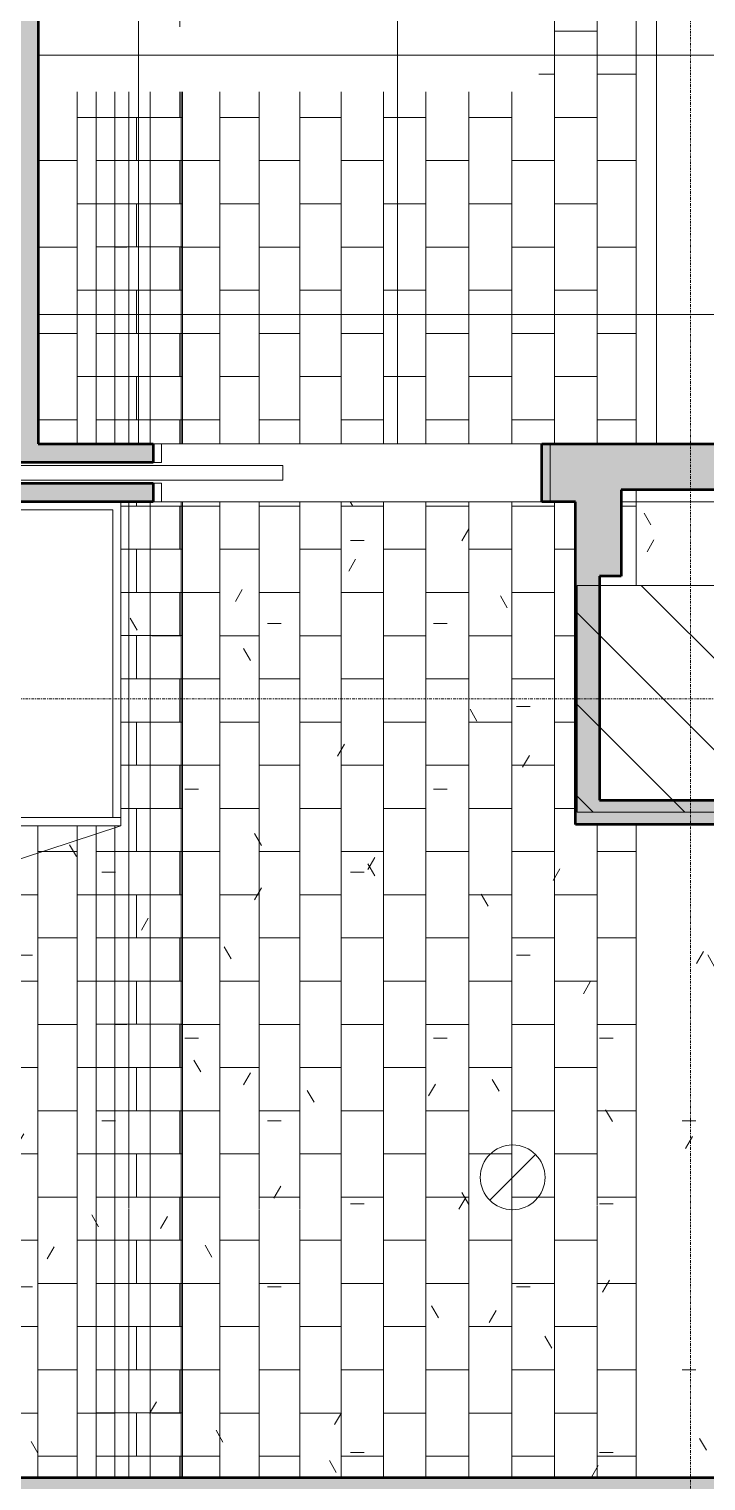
# Model space of a CAD drawing. Header units: inches. Extents: x -956 to 966, y -1111 to 895.
# Drawn here: x 553.9 to 616.6, y -48.7 to 85.8 of the extents above; entities that cross this region are included whole.
import ezdxf

# ---------------------------------------------------------------- set-up
doc = ezdxf.new("R2010")
doc.units = ezdxf.units.IN
doc.header["$MEASUREMENT"] = 0
doc.linetypes.add('Grid Line 1_4_', pattern=[0.4375, 0.25, -0.0625, 0.0625, -0.0625])
for name, color, linetype, lineweight in [('A-CLNG', 13, 'Continuous', 13), ('A-CLNG-PATT', 13, 'Continuous', 13), ('A-DOOR', 31, 'Continuous', 13), ('A-DOOR-FRAM', 31, 'Continuous', 20), ('A-WALL-PATT', 111, 'Continuous', 13), ('E-LITE-EQPM', 33, 'Continuous', 9), ('I-WALL', 2, 'Continuous', 13), ('Q-CASE', 31, 'Continuous', 9), ('S-COLS', 52, 'Continuous', 13), ('S-GRID', 1, 'Continuous', 9)]:
    doc.layers.add(name, color=color, linetype=linetype, lineweight=lineweight)

# ---------------------------------------------------------------- blocks, each defined once
blk = doc.blocks.new('Single-Pocket - 36_ x96_-4614897-7TH FLOOR TELECOM OVERHEAD ROUTING PLAN')
at = {"layer": 'A-DOOR', "color": 53, "lineweight": 20}
for p, q in [((-42, 0.69), (-42, -0.69)), ((-6, 0.69), (-42, 0.69)), ((-6, -0.69), (-6, 0.69)), ((-42, -0.69), (-6, -0.69))]:
    blk.add_line(p, q, dxfattribs=at)
at = {"layer": 'A-DOOR-FRAM', "color": 53}
for p, q in [((-18.04, 0.96), (-18.04, 2.69)), ((-18.04, 2.69), (-17.25, 2.69)), ((-17.25, 2.69), (-17.25, 0.96)), ((18, -2.69), (18, 2.69)), ((18, 2.69), (18.75, 2.69)), ((18.75, 2.69), (18.75, -2.69)), ((-17.25, 0.96), (-18.04, 0.96)), ((-18, -2.69), (-18, -0.96)), ((-18, -0.96), (-17.25, -0.96)), ((-17.25, -0.96), (-17.25, -2.69)), ((-17.25, -2.69), (-18, -2.69)), ((18.75, -2.69), (18, -2.69))]:
    blk.add_line(p, q, dxfattribs=at)
blk = doc.blocks.new('Generic Model Wood Closet - 2_-6__ x 4_-1 1_2__-4911400-7TH FLOOR TELECOM OVERHEAD ROUTING PLAN')
at = {"layer": 'Q-CASE', "color": 9}
for p, q in [((-24.75, -15), (-24.75, 15)), ((-24.75, 15), (24.75, 15)), ((24.75, 15), (24.75, -15)), ((-24, -14.25), (-24, 14.25)), ((-24, 14.25), (24, 14.25)), ((24, 14.25), (24, -14.25)), ((24, -14.25), (-24, -14.25)), ((-24.75, -15), (-1.25, -22.76)), ((24.75, -15), (-24.75, -15)), ((24.75, -15), (1.25, -22.76))]:
    blk.add_line(p, q, dxfattribs=at)
at = {"layer": 'Q-CASE', "color": 53, "lineweight": 20}
for p, q in [((-24.75, 15), (-24.75, -14.25)), ((24.75, -14.25), (24.75, 15)), ((-24, 14.25), (24, 14.25)), ((-24, -14.25), (-24, 14.25)), ((24, 14.25), (24, -14.25)), ((-24.75, -14.25), (-24.75, -15)), ((0, -14.25), (-24.75, -14.25)), ((-24.75, -14.25), (-24, -14.25)), ((0, -14.25), (0, -15)), ((24.75, -14.25), (0, -14.25)), ((0, -15), (0, -14.25)), ((24, -14.25), (24.75, -14.25)), ((24.75, -15), (24.75, -14.25)), ((-24.75, -15), (0, -15)), ((0, -15), (24.75, -15))]:
    blk.add_line(p, q, dxfattribs=at)
at = {"layer": 'Q-CASE', "color": 9}
for centre, start, end in [((-24.75, -15), 341.7252, 0), ((24.75, -15), 180, 198.2748)]:
    blk.add_arc(centre, 24.75, start, end, dxfattribs=at)
blk = doc.blocks.new('FP_1_65-7TH FLOOR TELECOM OVERHEAD ROUTING PLAN')
at = {"layer": 'A-CLNG-PATT', "color": 50}
for p, q in [((614.6, 47.38), (614.6, 239.32)), ((618.55, 47.38), (618.55, 239.32)), ((614.6, 85.61), (618.55, 85.61)), ((613.13, 81.61), (614.6, 81.61)), ((618.55, 81.61), (622.09, 81.61)), ((580.02, 47.38), (580.02, 79.99)), ((583.58, 47.38), (583.58, 79.99)), ((587.24, 47.38), (587.24, 79.99)), ((591, 47.38), (591, 79.99)), ((594.84, 47.38), (594.84, 79.99)), ((598.74, 47.38), (598.74, 79.99)), ((602.68, 47.38), (602.68, 79.99)), ((606.65, 47.38), (606.65, 79.99)), ((610.63, 47.38), (610.63, 79.99)), ((577.3, 77.61), (580.02, 77.61)), ((583.58, 77.61), (587.24, 77.61)), ((591, 77.61), (594.84, 77.61)), ((598.74, 77.61), (602.68, 77.61)), ((606.65, 77.61), (610.63, 77.61)), ((614.6, 77.61), (618.55, 77.61)), ((580.02, 73.61), (580.15, 73.61)), ((580.15, 73.61), (583.58, 73.61)), ((587.24, 73.61), (591, 73.61)), ((594.84, 73.61), (598.74, 73.61)), ((602.68, 73.61), (606.65, 73.61)), ((610.63, 73.61), (614.6, 73.61)), ((618.55, 73.61), (622.09, 73.61)), ((577.3, 69.61), (580.02, 69.61)), ((583.58, 69.61), (587.24, 69.61)), ((591, 69.61), (594.84, 69.61)), ((598.74, 69.61), (602.68, 69.61)), ((606.65, 69.61), (610.63, 69.61)), ((614.6, 69.61), (618.55, 69.61)), ((580.02, 65.61), (580.15, 65.61)), ((580.15, 65.61), (583.58, 65.61)), ((587.24, 65.61), (591, 65.61)), ((594.84, 65.61), (598.74, 65.61)), ((602.68, 65.61), (606.65, 65.61)), ((610.63, 65.61), (614.6, 65.61)), ((618.55, 65.61), (622.09, 65.61)), ((577.3, 61.61), (580.02, 61.61)), ((583.58, 61.61), (587.24, 61.61)), ((591, 61.61), (594.84, 61.61)), ((598.74, 61.61), (602.68, 61.61)), ((606.65, 61.61), (610.63, 61.61)), ((614.6, 61.61), (618.55, 61.61)), ((580.02, 57.61), (580.15, 57.61)), ((580.15, 57.61), (583.58, 57.61)), ((587.24, 57.61), (591, 57.61)), ((594.84, 57.61), (598.74, 57.61)), ((602.68, 57.61), (606.65, 57.61)), ((610.63, 57.61), (614.6, 57.61)), ((618.55, 57.61), (622.09, 57.61)), ((577.3, 53.61), (580.02, 53.61)), ((583.58, 53.61), (587.24, 53.61)), ((591, 53.61), (594.84, 53.61)), ((598.74, 53.61), (602.68, 53.61)), ((606.65, 53.61), (610.63, 53.61)), ((614.6, 53.61), (618.55, 53.61)), ((580.02, 49.61), (580.15, 49.61)), ((580.15, 49.61), (583.58, 49.61)), ((587.24, 49.61), (591, 49.61)), ((594.84, 49.61), (598.74, 49.61)), ((602.68, 49.61), (606.65, 49.61)), ((610.63, 49.61), (614.6, 49.61)), ((618.55, 49.61), (622.09, 49.61)), ((580.02, -48.37), (580.02, 42.01)), ((583.58, -48.37), (583.58, 42.01)), ((587.24, -23.52), (587.24, 42.01)), ((591, -23.52), (591, 42.01)), ((594.84, -23.53), (594.84, 42.01)), ((598.74, -23.54), (598.74, 42.01)), ((602.68, -17.66), (602.68, 42.01)), ((606.65, -17.66), (606.65, 42.01)), ((610.63, -17.57), (610.63, 42.01)), ((614.6, -17.95), (614.6, 42.01)), ((580.02, 41.61), (580.15, 41.61)), ((580.15, 41.61), (583.58, 41.61)), ((587.24, 41.61), (591, 41.61)), ((594.84, 41.61), (598.74, 41.61)), ((602.68, 41.61), (606.65, 41.61)), ((610.63, 41.61), (614.6, 41.61)), ((620.77, 41.61), (622.09, 41.61)), ((577.3, 37.61), (580.02, 37.61)), ((583.58, 37.61), (587.24, 37.61)), ((591, 37.61), (594.84, 37.61)), ((598.74, 37.61), (602.68, 37.61)), ((606.65, 37.61), (610.63, 37.61)), ((614.6, 37.61), (616.52, 37.61)), ((580.02, 33.61), (580.15, 33.61)), ((580.15, 33.61), (583.58, 33.61)), ((587.24, 33.61), (591, 33.61)), ((594.84, 33.61), (598.74, 33.61)), ((602.68, 33.61), (606.65, 33.61)), ((610.63, 33.61), (614.6, 33.61)), ((577.3, 29.61), (580.02, 29.61)), ((583.58, 29.61), (587.24, 29.61)), ((591, 29.61), (594.84, 29.61)), ((598.74, 29.61), (602.68, 29.61)), ((606.65, 29.61), (610.63, 29.61)), ((614.6, 29.61), (616.52, 29.61)), ((580.02, 25.61), (580.15, 25.61)), ((580.15, 25.61), (583.58, 25.61)), ((587.24, 25.61), (591, 25.61)), ((594.84, 25.61), (598.74, 25.61)), ((602.68, 25.61), (606.65, 25.61)), ((610.63, 25.61), (614.6, 25.61)), ((577.3, 21.61), (580.02, 21.61)), ((583.58, 21.61), (587.24, 21.61)), ((591, 21.61), (594.84, 21.61)), ((598.74, 21.61), (602.68, 21.61)), ((606.65, 21.61), (610.63, 21.61)), ((614.6, 21.61), (616.52, 21.61)), ((580.02, 17.61), (580.15, 17.61)), ((580.15, 17.61), (583.58, 17.61)), ((587.24, 17.61), (591, 17.61)), ((594.84, 17.61), (598.74, 17.61)), ((602.68, 17.61), (606.65, 17.61)), ((610.63, 17.61), (614.6, 17.61)), ((577.3, 13.61), (580.02, 13.61)), ((583.58, 13.61), (587.24, 13.61)), ((591, 13.61), (594.84, 13.61)), ((598.74, 13.61), (602.68, 13.61)), ((606.65, 13.61), (610.63, 13.61)), ((614.6, 13.61), (616.52, 13.61)), ((618.55, -17.93), (618.55, 12.13)), ((580.02, 9.61), (580.15, 9.61)), ((580.15, 9.61), (583.58, 9.61)), ((587.24, 9.61), (591, 9.61)), ((594.84, 9.61), (598.74, 9.61)), ((602.68, 9.61), (606.65, 9.61)), ((610.63, 9.61), (614.6, 9.61)), ((618.55, 9.61), (622.09, 9.61)), ((577.3, 5.61), (580.02, 5.61)), ((583.58, 5.61), (587.24, 5.61)), ((591, 5.61), (594.84, 5.61)), ((598.74, 5.61), (602.68, 5.61)), ((606.65, 5.61), (610.63, 5.61)), ((614.6, 5.61), (618.55, 5.61)), ((580.02, 1.61), (580.15, 1.61)), ((580.15, 1.61), (583.58, 1.61)), ((587.24, 1.61), (591, 1.61)), ((594.84, 1.61), (598.74, 1.61)), ((602.68, 1.61), (606.65, 1.61)), ((610.63, 1.61), (614.6, 1.61)), ((618.55, 1.61), (622.09, 1.61)), ((577.3, -2.39), (580.02, -2.39)), ((583.58, -2.39), (587.24, -2.39)), ((591, -2.39), (594.84, -2.39)), ((598.74, -2.39), (602.68, -2.39)), ((606.65, -2.39), (610.63, -2.39)), ((614.6, -2.39), (618.55, -2.39)), ((580.02, -6.39), (580.15, -6.39)), ((580.15, -6.39), (583.58, -6.39)), ((587.24, -6.39), (591, -6.39)), ((594.84, -6.39), (598.74, -6.39)), ((602.68, -6.39), (606.65, -6.39)), ((610.63, -6.39), (614.6, -6.39)), ((618.55, -6.39), (622.09, -6.39)), ((577.3, -10.39), (580.02, -10.39)), ((583.58, -10.39), (587.24, -10.39)), ((591, -10.39), (594.84, -10.39)), ((598.74, -10.39), (602.68, -10.39)), ((606.65, -10.39), (610.63, -10.39)), ((614.6, -10.39), (618.55, -10.39)), ((580.02, -14.39), (580.15, -14.39)), ((580.15, -14.39), (583.58, -14.39)), ((587.24, -14.39), (591, -14.39)), ((594.84, -14.39), (598.74, -14.39)), ((602.68, -14.39), (606.65, -14.39)), ((610.63, -14.39), (614.6, -14.39)), ((618.55, -14.39), (622.09, -14.39)), ((577.3, -18.39), (580.02, -18.39)), ((583.58, -18.39), (587.24, -18.39)), ((591, -18.39), (594.84, -18.39)), ((598.74, -18.39), (602.68, -18.39)), ((602.68, -23.42), (602.68, -17.7)), ((606.65, -17.96), (606.65, -17.68)), ((606.65, -19.04), (606.65, -17.98)), ((606.65, -18.39), (608.65, -18.39)), ((614.6, -18.42), (614.6, -17.96)), ((614.6, -18.39), (618.55, -18.39)), ((614.6, -19.04), (614.6, -18.44)), ((618.55, -23.15), (618.55, -17.96)), ((606.65, -19.76), (606.65, -19.06)), ((606.65, -20.54), (606.65, -19.78)), ((614.6, -19.78), (614.6, -19.07)), ((614.6, -20.56), (614.6, -19.79)), ((606.65, -21.32), (606.65, -20.56)), ((606.65, -22.04), (606.65, -21.33)), ((614.6, -21.33), (614.6, -20.57)), ((614.6, -22.06), (614.6, -21.35)), ((580.02, -22.39), (580.15, -22.39)), ((580.15, -22.39), (583.58, -22.39)), ((587.24, -22.39), (591, -22.39)), ((594.84, -22.39), (598.74, -22.39)), ((602.68, -22.39), (606.65, -22.39)), ((606.65, -22.66), (606.65, -22.06)), ((606.65, -23.13), (606.65, -22.68)), ((613.05, -22.39), (614.6, -22.39)), ((614.6, -22.68), (614.6, -22.07)), ((614.6, -23.15), (614.6, -22.69)), ((618.55, -22.39), (622.09, -22.39)), ((587.24, -48.37), (587.24, -23.56)), ((591, -48.37), (591, -23.56)), ((594.84, -48.37), (594.84, -23.56)), ((598.74, -48.37), (598.74, -23.56)), ((602.68, -23.54), (602.68, -23.45)), ((602.68, -48.37), (602.68, -23.56)), ((606.65, -23.44), (606.65, -23.15)), ((606.65, -23.55), (606.65, -23.45)), ((606.65, -48.37), (606.65, -23.56)), ((610.63, -48.37), (610.63, -23.57)), ((614.6, -48.37), (614.6, -23.17)), ((618.55, -48.37), (618.55, -23.19)), ((577.3, -26.39), (580.02, -26.39)), ((583.58, -26.39), (587.24, -26.39)), ((591, -26.39), (594.84, -26.39)), ((598.74, -26.39), (602.68, -26.39)), ((606.65, -26.39), (610.63, -26.39)), ((614.6, -26.39), (618.55, -26.39)), ((580.02, -30.39), (580.15, -30.39)), ((580.15, -30.39), (583.58, -30.39)), ((587.24, -30.39), (591, -30.39)), ((594.84, -30.39), (598.74, -30.39)), ((602.68, -30.39), (606.65, -30.39)), ((610.63, -30.39), (614.6, -30.39)), ((618.55, -30.39), (622.09, -30.39)), ((577.3, -34.39), (580.02, -34.39)), ((583.58, -34.39), (587.24, -34.39)), ((591, -34.39), (594.84, -34.39)), ((598.74, -34.39), (602.68, -34.39)), ((606.65, -34.39), (610.63, -34.39)), ((614.6, -34.39), (618.55, -34.39)), ((580.02, -38.39), (580.15, -38.39)), ((580.15, -38.39), (583.58, -38.39)), ((587.24, -38.39), (591, -38.39)), ((594.84, -38.39), (598.74, -38.39)), ((602.68, -38.39), (606.65, -38.39)), ((610.63, -38.39), (614.6, -38.39)), ((618.55, -38.39), (622.09, -38.39)), ((577.3, -42.39), (580.02, -42.39)), ((583.58, -42.39), (587.24, -42.39)), ((591, -42.39), (594.84, -42.39)), ((598.74, -42.39), (602.68, -42.39)), ((606.65, -42.39), (610.63, -42.39)), ((614.6, -42.39), (618.55, -42.39)), ((580.02, -46.39), (580.15, -46.39)), ((580.15, -46.39), (583.58, -46.39)), ((587.24, -46.39), (591, -46.39)), ((594.84, -46.39), (598.74, -46.39)), ((602.68, -46.39), (606.65, -46.39)), ((610.63, -46.39), (614.6, -46.39)), ((618.55, -46.39), (622.09, -46.39))]:
    blk.add_line(p, q, dxfattribs=at)
at = {"layer": 'A-CLNG-PATT', "color": 253}
for p, q in [((608.66, -18.39), (610.63, -18.39)), ((610.63, -23.55), (610.63, -17.57)), ((610.63, -22.39), (613.05, -22.39))]:
    blk.add_line(p, q, dxfattribs=at)
blk = doc.blocks.new('FP_1_72-7TH FLOOR TELECOM OVERHEAD ROUTING PLAN')
at = {"layer": 'A-CLNG-PATT', "color": 50}
for p, q in [((570.37, 47.38), (570.37, 79.99)), ((573.87, 47.38), (573.87, 79.99)), ((570.37, 77.61), (572.15, 77.61)), ((572.15, 77.61), (573.87, 77.61)), ((566.78, 73.61), (570.37, 73.61)), ((573.87, 73.61), (574.99, 73.61)), ((570.37, 69.61), (572.15, 69.61)), ((572.15, 69.61), (573.87, 69.61)), ((566.78, 65.61), (570.37, 65.61)), ((573.87, 65.61), (574.99, 65.61)), ((570.37, 61.61), (572.15, 61.61)), ((572.15, 61.61), (573.87, 61.61)), ((566.78, 57.61), (570.37, 57.61)), ((573.87, 57.61), (574.99, 57.61)), ((570.37, 53.61), (572.15, 53.61)), ((572.15, 53.61), (573.87, 53.61)), ((566.78, 49.61), (570.37, 49.61)), ((573.87, 49.61), (574.99, 49.61)), ((574.43, 41.61), (574.99, 41.61)), ((574.43, 33.61), (574.99, 33.61)), ((574.43, 25.61), (574.99, 25.61)), ((574.43, 17.61), (574.99, 17.61)), ((566.75, -23.45), (566.75, 12.01)), ((570.37, -23.45), (570.37, 12.01)), ((573.87, -23.45), (573.87, 12.01)), ((566.75, 9.61), (570.37, 9.61)), ((573.87, 9.61), (574.99, 9.61)), ((563.03, 5.61), (566.75, 5.61)), ((570.37, 5.61), (572.15, 5.61)), ((572.15, 5.61), (573.87, 5.61)), ((566.75, 1.61), (570.37, 1.61)), ((573.87, 1.61), (574.99, 1.61)), ((563.03, -2.39), (566.75, -2.39)), ((570.37, -2.39), (572.15, -2.39)), ((572.15, -2.39), (573.87, -2.39)), ((566.75, -6.39), (570.37, -6.39)), ((573.87, -6.39), (574.99, -6.39)), ((563.03, -10.39), (566.75, -10.39)), ((570.37, -10.39), (572.14, -10.39)), ((572.15, -10.39), (573.87, -10.39)), ((566.75, -14.39), (570.37, -14.39)), ((573.87, -14.39), (574.99, -14.39)), ((563.03, -18.39), (566.75, -18.39)), ((570.37, -18.39), (572.15, -18.39)), ((572.15, -18.39), (573.87, -18.39)), ((566.75, -22.39), (570.37, -22.39)), ((573.87, -22.39), (574.99, -22.39)), ((566.75, -48.37), (566.75, -23.48)), ((570.37, -48.37), (570.37, -23.49)), ((573.87, -48.37), (573.87, -23.49)), ((563.03, -26.39), (566.75, -26.39)), ((570.37, -26.39), (572.15, -26.39)), ((572.15, -26.39), (573.87, -26.39)), ((566.75, -30.39), (570.37, -30.39)), ((573.87, -30.39), (574.99, -30.39)), ((563.03, -34.39), (566.75, -34.39)), ((570.37, -34.39), (572.15, -34.39)), ((572.15, -34.39), (573.87, -34.39)), ((566.75, -38.39), (570.37, -38.39)), ((573.87, -38.39), (574.99, -38.39)), ((563.03, -42.39), (566.75, -42.39)), ((570.37, -42.39), (572.15, -42.39)), ((572.15, -42.39), (573.87, -42.39)), ((566.75, -46.39), (570.37, -46.39)), ((573.87, -46.39), (574.99, -46.39))]:
    blk.add_line(p, q, dxfattribs=at)
blk = doc.blocks.new('7th Floor Vault3 - 7th Floor Vault-3165199-7TH FLOOR TELECOM OVERHEAD ROUTING PLAN')
at = {"layer": 'A-CLNG-PATT'}
h = blk.add_hatch(dxfattribs=at)
h.set_pattern_fill('FP1_27', color=253, style=0, pattern_type=2)
h.set_pattern_definition([(0, (-28.123, -146.389), (0, -4), []), (270, (-28.123, -146.389), (-4, -4), [4, -4])])
h.paths.add_polyline_path([(572.15, -223.24), (580.15, -223.24), (580.15, -221.49), (572.15, -221.49)], flags=0)
h.paths.add_polyline_path([(580.15, -217.24), (580.15, -53.24), (572.15, -53.24), (572.15, -217.24), (578.96, -217.24)], flags=0)
h.paths.add_polyline_path([(572.15, -48.37), (580.15, -48.37), (580.15, 42.01), (574.43, 42.01), (574.43, 12.01), (572.15, 12.01), (572.15, -44.56)], flags=0)
h.paths.add_polyline_path([(580.15, 47.38), (580.15, 79.99), (572.15, 79.99), (572.15, 47.38), (578.96, 47.38)], flags=0)
h.paths.add_polyline_path([(572.15, 85.99), (580.15, 85.99), (580.15, 239.32), (572.15, 239.32), (572.15, 113.86)], flags=0)
h.paths.add_polyline_path([(572.15, 244.69), (580.15, 244.69), (580.15, 264.63), (572.15, 264.63), (572.15, 248.36)], flags=0)
at = {"layer": 'A-CLNG', "color": 10, "lineweight": 9}
for p, q in [((622.15, 239.32), (622.15, 47.38)), ((622.15, 47.38), (622.15, 239.32)), ((572.15, 47.38), (572.15, 79.99)), ((572.15, 47.38), (572.15, 79.99)), ((575.15, 79.99), (575.15, 47.38)), ((577.15, 47.38), (577.15, 79.99)), ((580.15, 47.38), (580.15, 79.99)), ((580.15, 47.38), (580.15, 79.99)), ((622.15, 42.01), (622.15, 43.13)), ((575.15, 42.01), (575.15, -23.45)), ((577.15, -48.37), (577.15, 42.01)), ((580.15, -48.37), (580.15, 42.01)), ((580.15, -48.37), (580.15, 42.01)), ((622.15, 42.01), (622.15, 34.26)), ((622.15, 34.26), (622.15, 42.01)), ((622.15, 12.13), (622.15, -48.37)), ((622.15, -48.37), (622.15, 12.13)), ((572.15, -23.45), (572.15, 12.01)), ((572.15, -23.45), (572.15, 12.01)), ((572.15, -48.37), (572.15, -23.49)), ((572.15, -48.37), (572.15, -23.49)), ((575.15, -23.5), (575.15, -48.37))]:
    blk.add_line(p, q, dxfattribs=at)
at = {"layer": 'A-CLNG', "color": 9, "lineweight": 9}
blk.add_line((622.15, 43.13), (622.15, 42.01), dxfattribs=at)
for name in ['FP_1_65-7TH FLOOR TELECOM OVERHEAD ROUTING PLAN', 'FP_1_72-7TH FLOOR TELECOM OVERHEAD ROUTING PLAN']:
    blk.add_blockref(name, (0, 0), dxfattribs=at)
blk = doc.blocks.new('Downlight - Recessed Can - 6_ Incandescent - 277V-3276897-7TH FLOOR TELECOM OVERHEAD ROUTING PLAN')
at = {"layer": 'E-LITE-EQPM', "color": 9}
for q in [(2.12, 2.12), (-2.12, -2.12)]:
    blk.add_line((0, 0), q, dxfattribs=at)
for start, end in [(360, 180), (180, 360)]:
    blk.add_arc((0, 0), 3, start, end, dxfattribs=at)

msp = doc.modelspace()

# ---------------------------------------------------------------- hatches: boundary and pattern name
at = {"layer": 'A-CLNG-PATT'}
h = msp.add_hatch(dxfattribs=at)
h.set_pattern_fill('FP1_17', color=253, style=0, pattern_type=2)
h.set_pattern_definition([(90, (-299.97, -468.65), (24, -1e-15), []), (0, (-299.97, -468.65), (0, -24), [])])
h.paths.add_polyline_path([(715.46, 29.01), (716.77, 29.01), (716.77, 239.32), (554.78, 239.32), (554.78, 47.38), (636.03, 47.38), (636.03, 29.01), (685.76, 29.01)], flags=0)
h.paths.add_polyline_path([(682.15, 95.35), (682.03, 95.35), (682.03, 191.35), (686.03, 191.35), (686.03, 95.35), (685.76, 95.35)], flags=0)
h.paths.add_polyline_path([(586.03, 95.6), (586.03, 191.6), (590.03, 191.6), (590.03, 95.6), (586.15, 95.6)], flags=0)
h = msp.add_hatch(dxfattribs=at)
h.set_pattern_fill('FP1_12', color=253, style=0, pattern_type=2)
h.set_pattern_definition([(0, (0, 0), (30.72, 7.68), [1.267, -21.773, 1.267, -21.773, -122.88]), (0, (0, 0), (30.72, 7.68), [-46.08, 1.267, -44.813, 1.267, -21.773, -53.76]), (0, (0, 0), (30.72, 7.68), [-115.2, 1.267, -14.093, 1.267, -37.133]), (120, (11.52, 3.84), (-22.011075, 22.7643), [1.267, -21.773, 1.267, -21.773, -122.88]), (120, (11.52, 3.84), (-22.011075, 22.7643), [-46.08, 1.267, -44.813, 1.267, -21.773, -53.76]), (120, (11.52, 3.84), (-22.011075, 22.7643), [-115.2, 1.267, -14.093, 1.267, -37.133]), (240, (15.36, 19.2), (-8.708925, -30.4443), [1.267, -21.773, 1.267, -21.773, -122.88]), (240, (15.36, 19.2), (-8.708925, -30.4443), [-46.08, 1.267, -44.813, 1.267, -21.773, -53.76]), (240, (15.36, 19.2), (-8.708925, -30.4443), [-115.2, 1.267, -14.093, 1.267, -37.133])])
h.paths.add_polyline_path([(428.54, -94.74), (456.54, -94.74), (456.54, -53.24), (428.54, -53.24), (428.54, -93.99)], flags=0)
h.paths.add_polyline_path([(423.67, -94.74), (423.67, -48.37), (716.77, -48.37), (716.77, 23.63), (628.4, 23.63), (628.4, 12.13), (604.52, 12.13), (604.52, 42.01), (562.43, 42.01), (562.43, 12.01), (364.43, 12.01), (364.43, 42.01), (317.04, 42.01), (317.04, -48.37), (335.77, -48.37), (335.77, -64.37), (361.92, -64.37), (361.92, -94.74), (418.46, -94.74)], flags=0)
h.paths.add_polyline_path([(391.61, -73.55), (391.61, -68.93), (396.23, -68.93), (396.23, -73.55)], flags=0)
h.paths.add_polyline_path([(358.71, -23.56), (357.93, -23.45), (357.21, -23.15), (356.59, -22.68), (356.11, -22.06), (355.81, -21.33), (355.71, -20.56), (355.81, -19.78), (356.11, -19.06), (356.59, -18.44), (357.21, -17.96), (357.93, -17.66), (358.71, -17.56), (359.49, -17.66), (360.21, -17.96), (360.83, -18.44), (361.31, -19.06), (361.61, -19.78), (361.71, -20.56), (361.61, -21.33), (361.31, -22.06), (360.83, -22.68), (360.21, -23.15), (359.49, -23.45), (359.06, -23.51)], flags=0)
h.paths.add_polyline_path([(418.71, -23.56), (417.93, -23.45), (417.21, -23.15), (416.59, -22.68), (416.11, -22.06), (415.81, -21.33), (415.71, -20.56), (415.81, -19.78), (416.11, -19.06), (416.59, -18.44), (417.21, -17.96), (417.93, -17.66), (418.71, -17.56), (419.49, -17.66), (420.21, -17.96), (420.83, -18.44), (421.31, -19.06), (421.61, -19.78), (421.71, -20.56), (421.61, -21.33), (421.31, -22.06), (420.83, -22.68), (420.21, -23.15), (419.49, -23.45)], flags=0)
h.paths.add_polyline_path([(478.71, -23.56), (477.86, -23.42), (477.21, -23.15), (476.59, -22.68), (476.11, -22.06), (475.81, -21.33), (475.71, -20.56), (475.81, -19.78), (476.11, -19.06), (476.59, -18.44), (477.21, -17.96), (477.93, -17.66), (478.71, -17.56), (479.49, -17.66), (480.21, -17.96), (480.83, -18.44), (481.31, -19.06), (481.61, -19.78), (481.71, -20.56), (481.61, -21.33), (481.31, -22.06), (480.83, -22.68), (480.21, -23.15), (479.49, -23.45)], flags=0)
h.paths.add_polyline_path([(538.71, -23.56), (537.93, -23.45), (537.21, -23.15), (536.59, -22.68), (536.11, -22.06), (535.81, -21.33), (535.71, -20.56), (535.81, -19.78), (536.11, -19.06), (536.59, -18.44), (537.26, -17.94), (537.93, -17.66), (538.71, -17.56), (539.49, -17.66), (540.21, -17.96), (540.83, -18.44), (541.31, -19.06), (541.61, -19.78), (541.71, -20.56), (541.61, -21.33), (541.31, -22.06), (540.83, -22.68), (540.21, -23.15), (539.49, -23.45)], flags=0)
h.paths.add_polyline_path([(598.71, -23.56), (597.93, -23.45), (597.21, -23.15), (596.59, -22.68), (596.11, -22.06), (595.81, -21.33), (595.71, -20.56), (595.81, -19.78), (596.11, -19.06), (596.66, -18.38), (597.21, -17.96), (597.93, -17.66), (598.71, -17.56), (599.49, -17.66), (600.21, -17.96), (600.83, -18.44), (601.31, -19.06), (601.61, -19.78), (601.71, -20.56), (601.61, -21.33), (601.31, -22.06), (600.83, -22.68), (600.21, -23.15), (599.49, -23.45)], flags=0)
h.paths.add_polyline_path([(658.71, -23.56), (657.93, -23.45), (657.21, -23.15), (656.59, -22.68), (656.06, -21.92), (655.81, -21.33), (655.71, -20.56), (655.81, -19.78), (656.11, -19.06), (656.59, -18.44), (657.21, -17.96), (657.93, -17.66), (658.71, -17.56), (659.49, -17.66), (660.21, -17.96), (660.83, -18.44), (661.31, -19.06), (661.61, -19.78), (661.71, -20.56), (661.61, -21.33), (661.31, -22.06), (660.83, -22.68), (660.21, -23.15), (659.49, -23.45)], flags=0)
h.paths.add_polyline_path([(625.68, 14.38), (626.15, 14.38), (626.15, 27.88), (631.78, 27.88), (631.78, 42.01), (608.77, 42.01), (608.77, 35.13), (606.77, 35.13), (606.77, 34.26), (625.68, 34.26), (625.68, 14.85)], flags=0)
h.paths.add_polyline_path([(704.51, 29.01), (716.77, 29.01), (716.77, 42.01), (636.03, 42.01), (636.03, 29.01), (704.29, 29.01)], flags=0)
at = {"layer": 'A-WALL-PATT'}
h = msp.add_hatch(color=253, dxfattribs=at)
h.paths.add_polyline_path([(554.78, 47.38), (554.78, 290.76), (553.06, 290.76), (553.06, 249.76), (551.13, 249.76), (551.13, 290.76), (549.41, 290.76), (549.41, 47.38), (552.11, 47.38)], flags=0)
h.paths.add_polyline_path([(554.78, 330.76), (554.78, 532.01), (549.41, 532.01), (549.41, 330.76)], flags=0)
h = msp.add_hatch(color=253, dxfattribs=at)
h.paths.add_polyline_path([(448.16, 42.01), (565.43, 42.01), (565.43, 43.73), (528.43, 43.73), (528.43, 45.66), (565.43, 45.66), (565.43, 47.38), (361.42, 47.38), (361.42, 45.66), (398.42, 45.66), (398.42, 43.73), (361.42, 43.73), (361.42, 42.01), (418.46, 42.01)], flags=0)
h.paths.add_polyline_path([(322.42, 42.01), (325.42, 42.01), (325.42, 47.38), (322.42, 47.38), (322.42, 44.55)], flags=0)
h.paths.add_polyline_path([(601.43, 42.01), (608.77, 42.01), (608.77, 47.38), (601.43, 47.38)], flags=0)
for points in [[(636.03, 43.13), (636.03, 47.38), (608.77, 47.38), (608.77, 43.13), (631.78, 43.13)], [(608.77, 35.13), (608.77, 42.01), (604.52, 42.01), (604.52, 35.13), (606.77, 35.13)], [(606.77, 14.38), (606.77, 35.13), (604.52, 35.13), (604.52, 14.38)], [(604.52, 12.13), (626.15, 12.13), (626.15, 14.38), (604.52, 14.38)], [(598.92, -217.24), (603.18, -217.24), (603.18, -215.24), (611.67, -215.24), (611.67, -48.37), (598.92, -48.37), (598.92, -212.88)], [(638.27, -55.37), (638.27, -48.37), (611.67, -48.37), (611.67, -55.37), (626.36, -55.37)]]:
    msp.add_hatch(color=253, dxfattribs=at).paths.add_polyline_path(points, flags=0)
h = msp.add_hatch(color=253, dxfattribs=at)
h.paths.add_polyline_path([(596.66, -53.24), (598.92, -53.24), (598.92, -48.37), (504.42, -48.37), (504.42, -53.24), (581.81, -53.24)], flags=0)
h.paths.add_polyline_path([(456.67, -53.24), (464.42, -53.24), (464.42, -48.37), (456.67, -48.37)], flags=0)
at = {"layer": 'S-COLS', "lineweight": 9}
h = msp.add_hatch(dxfattribs=at)
h.set_pattern_fill('FP1_1', color=9, style=0, pattern_type=2)
h.set_pattern_definition([(135, (0, 0), (-4.24264, -4.24264), [])])
h.paths.add_polyline_path([(625.68, 13.26), (625.68, 34.26), (604.68, 34.26), (604.68, 13.26)], flags=0)

# ---------------------------------------------------------------- linework, layer by layer
at = {"layer": 'A-CLNG', "color": 50}
for p, q in [((554.78, 239.32), (554.78, 47.38)), ((566.96, 47.38), (636.03, 47.38)), ((601.43, 42.01), (562.43, 42.01)), ((631.78, 42.01), (608.77, 42.01)), ((456.67, -48.37), (716.77, -48.37))]:
    msp.add_line(p, q, dxfattribs=at)
at = {"layer": 'A-CLNG', "color": 253}
msp.add_line((608.77, 42.01), (631.78, 42.01), dxfattribs=at)
at = {"layer": 'A-CLNG', "color": 50}
for start, end in [(0, 180), (180, 360)]:
    msp.add_arc((598.71, -20.56), 3, start, end, dxfattribs=at)
at = {"layer": 'A-CLNG', "color": 253}
for start, end in [(360, 180), (180, 360)]:
    msp.add_arc((598.71, -20.56), 3, start, end, dxfattribs=at)
at = {"layer": 'I-WALL', "color": 133, "lineweight": 50}
for p, q in [((554.78, 239.32), (554.78, 47.38)), ((554.78, 47.38), (565.43, 47.38)), ((565.43, 47.38), (565.43, 45.66)), ((601.43, 42.01), (601.43, 47.38)), ((601.43, 47.38), (608.77, 47.38)), ((608.77, 47.38), (636.03, 47.38)), ((565.43, 45.66), (528.43, 45.66)), ((528.43, 43.73), (565.43, 43.73)), ((565.43, 43.73), (565.43, 42.01)), ((608.77, 43.13), (608.77, 42.01)), ((631.78, 43.13), (608.77, 43.13)), ((565.43, 42.01), (361.42, 42.01)), ((604.52, 42.01), (601.43, 42.01)), ((604.52, 35.13), (604.52, 42.01)), ((608.77, 42.01), (608.77, 35.13)), ((604.52, 14.38), (604.52, 35.13)), ((608.77, 35.13), (606.77, 35.13)), ((606.77, 35.13), (606.77, 14.38)), ((604.52, 12.13), (604.52, 14.38)), ((606.77, 14.38), (626.15, 14.38)), ((626.15, 12.13), (604.52, 12.13)), ((504.42, -48.37), (598.92, -48.37)), ((598.92, -48.37), (611.67, -48.37)), ((611.67, -48.37), (638.27, -48.37))]:
    msp.add_line(p, q, dxfattribs=at)
at = {"layer": 'I-WALL', "color": 253}
for p, q in [((601.43, 47.38), (565.43, 47.38)), ((565.43, 42.01), (601.43, 42.01))]:
    msp.add_line(p, q, dxfattribs=at)
at = {"layer": 'S-COLS', "color": 53, "lineweight": 20}
for p, q in [((604.68, 13.26), (604.68, 34.26)), ((604.68, 34.26), (625.68, 34.26)), ((625.68, 13.26), (604.68, 13.26))]:
    msp.add_line(p, q, dxfattribs=at)
at = {"layer": 'S-GRID', "linetype": 'Grid Line 1_4_'}
for p, q in [((615.18, -423.37), (615.18, 870.85)), ((965.79, 23.76), (-931.82, 23.76))]:
    msp.add_line(p, q, dxfattribs=at)

# ---------------------------------------------------------------- block references
at = {"layer": 'A-CLNG', "color": 10, "lineweight": 9}
msp.add_blockref('7th Floor Vault3 - 7th Floor Vault-3165199-7TH FLOOR TELECOM OVERHEAD ROUTING PLAN', (-12, 0), dxfattribs=at)
at = {"layer": 'A-DOOR', "color": 253}
msp.add_blockref('Single-Pocket - 36_ x96_-4614897-7TH FLOOR TELECOM OVERHEAD ROUTING PLAN', (583.43, 44.69), dxfattribs=at)
at = {"layer": 'E-LITE-EQPM', "color": 9}
msp.add_blockref('Downlight - Recessed Can - 6_ Incandescent - 277V-3276897-7TH FLOOR TELECOM OVERHEAD ROUTING PLAN', (598.71, -20.56), dxfattribs=at)
at = {"layer": 'Q-CASE', "color": 9}
msp.add_blockref('Generic Model Wood Closet - 2_-6__ x 4_-1 1_2__-4911400-7TH FLOOR TELECOM OVERHEAD ROUTING PLAN', (537.68, 27.01), dxfattribs=at)

doc.saveas('drawing.dxf')
